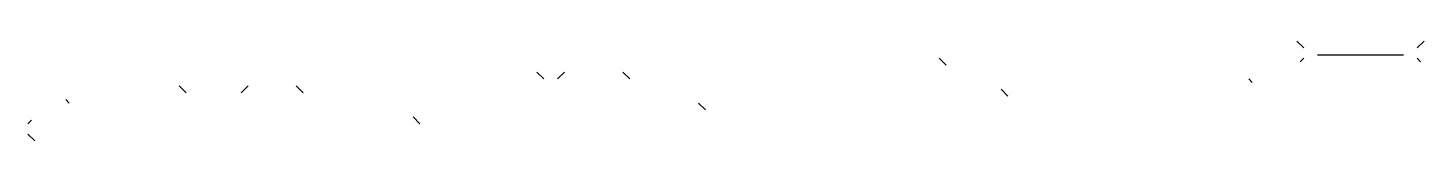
# Model space of a CAD drawing. Extents: x 1 to 2775, y -31 to 2075.
# Drawn here: x 403.7 to 471.3, y 1837.7 to 1842.5 of the extents above; entities that cross this region are included whole.
import ezdxf

# ---------------------------------------------------------------- set-up
doc = ezdxf.new("R2010")
doc.units = 0
doc.layers.add('LINEWORK', color=4, linetype='CONTINUOUS')

msp = doc.modelspace()

# ---------------------------------------------------------------- linework, layer by layer
at = {"layer": 'LINEWORK'}
for points in [[(465.1667, 1842.5), (465.5, 1842.1667)], [(471.3333, 1842.5), (471, 1842.1667)], [(447.8333, 1841.6667), (448.1667, 1841.3333)], [(465.5, 1841.6667), (465.3333, 1841.5)], [(466.1667, 1841.8333), (470.3333, 1841.8333)], [(471, 1841.6667), (471.1667, 1841.5)], [(428.3333, 1841), (428.6667, 1840.6667)], [(429.6667, 1841), (429.3333, 1840.6667)], [(432.5, 1841), (432.8333, 1840.6667)], [(462.8333, 1840.6667), (463, 1840.5)], [(411, 1840.3333), (411.3333, 1840)], [(414.3333, 1840.3333), (414, 1840)], [(416.6667, 1840.3333), (417, 1840)], [(450.8333, 1840.1667), (451.1667, 1839.8333)], [(405.5, 1839.6667), (405.6667, 1839.5)], [(436.1667, 1839.5), (436.5, 1839.1667)], [(403.8333, 1838.6667), (403.6667, 1838.5)], [(422.3333, 1838.8333), (422.6667, 1838.5)], [(403.6667, 1838), (404, 1837.6667)]]:
    msp.add_lwpolyline(points, dxfattribs=at)

doc.saveas('drawing.dxf')
